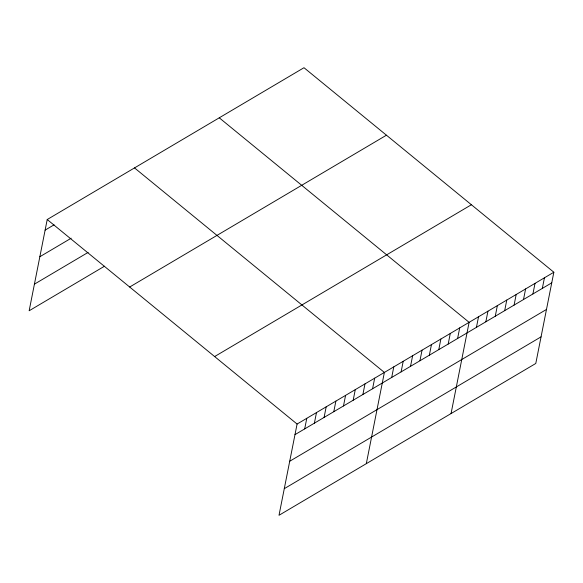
<?xml version="1.0" encoding="UTF-8"?>
<svg xmlns="http://www.w3.org/2000/svg" width="583" height="583" viewBox="0 0 583 583"><rect width="100%" height="100%" fill="white"/><g stroke="black" fill="none" stroke-linecap="round" stroke-linejoin="round"><path stroke-width="0.87" d="M553.85 272.232L297.082 424.045L279.009 515.285L535.784 363.471L553.85 272.232L303.991 67.715L47.216 219.529L29.15 310.768L104.51 266.212M304.683 428.906L306.782 418.31M314.383 423.171L316.482 412.575M324.082 417.435L326.181 406.839M333.782 411.7L335.881 401.104M343.482 405.965L345.581 395.369M353.181 400.23L355.28 389.633M362.881 394.494L364.98 383.898M372.581 388.759L374.68 378.163M366.313 463.667L384.379 372.428L134.52 167.911M391.696 377.456L393.795 366.86M401.111 371.888L403.21 361.3M410.527 366.321L412.626 355.732M419.942 360.753L422.041 350.164M429.358 355.193L431.456 344.597M438.773 349.625L440.872 339.029M448.189 344.057L450.287 333.461M457.604 338.49L459.703 327.901M451.053 413.573L469.118 322.333L219.252 117.81M476.435 327.354L478.534 316.766M485.85 321.794L487.942 311.198M495.266 316.226L497.357 305.63M504.681 310.659L506.773 300.063M514.089 305.091L516.188 294.495M523.505 299.524L525.604 288.935M532.92 293.956L535.019 283.367M542.336 288.388L544.435 277.8M45.117 230.125L54.073 224.827M39.848 256.731L71.192 238.207M34.419 284.154L88.142 252.388M129.674 287.018L386.442 135.205M214.624 356.556L471.392 204.742M294.983 434.641L551.751 282.828M289.715 461.255L546.482 309.442M284.285 488.671L541.053 336.857M47.216 219.529L297.082 424.045"/></g></svg>
